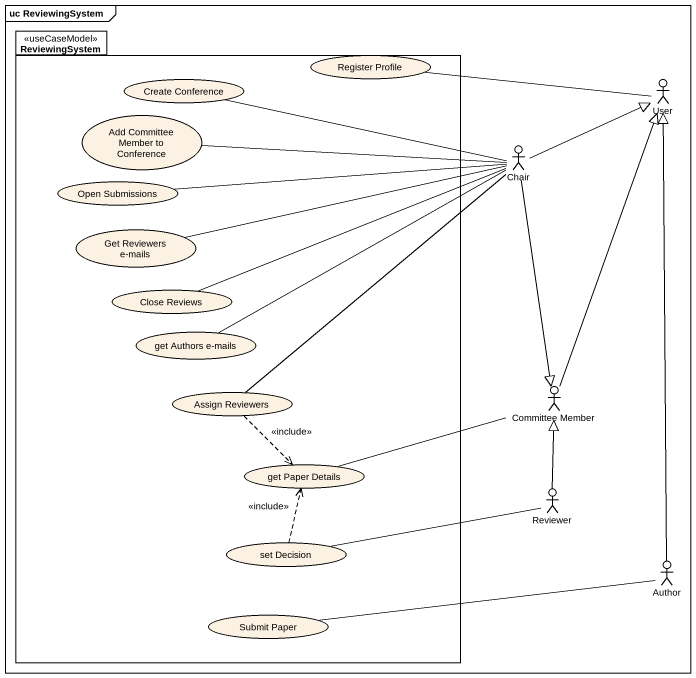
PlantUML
@startuml
mainframe uc ReviewingSystem
package ReviewingSystem <<useCaseModel>> {
  usecase "Register Profile" as Register_Profile
  usecase "Create Conference" as Create_Conference
  usecase "Add Committee Member to Conference" as Add_Committee_Member_to
  usecase "Open Submissions" as Open_Submissions
  usecase "Get Reviewers e-mails" as Get_Reviewers_e_mails
  usecase "Close Reviews" as Close_Reviews
  usecase "get Authors e-mails" as get_Authors_e_mails
  usecase "Assign Reviewers" as Assign_Reviewers
  usecase "get Paper Details" as get_Paper_Details
  usecase "set Decision" as set_Decision
  usecase "Submit Paper" as Submit_Paper
}
actor User
actor Chair
actor "Committee Member" as Committee_Member
actor Reviewer
actor Author
Register_Profile -right- User
Create_Conference -right- Chair
Chair -right-|> User
Chair -left- Add_Committee_Member_to
Chair -left- Open_Submissions
Chair --|> Committee_Member
Get_Reviewers_e_mails -right- Chair
Close_Reviews -right- Chair
get_Authors_e_mails -right- Chair
Assign_Reviewers -up- Chair
Assign_Reviewers ..> get_Paper_Details : <<include>>
Committee_Member -up-|> User
get_Paper_Details -right- Committee_Member
Reviewer -up-|> Committee_Member
set_Decision .up.> get_Paper_Details : <<include>>
set_Decision -right- Reviewer
Author -up-|> User
Author -left- Submit_Paper
@enduml
